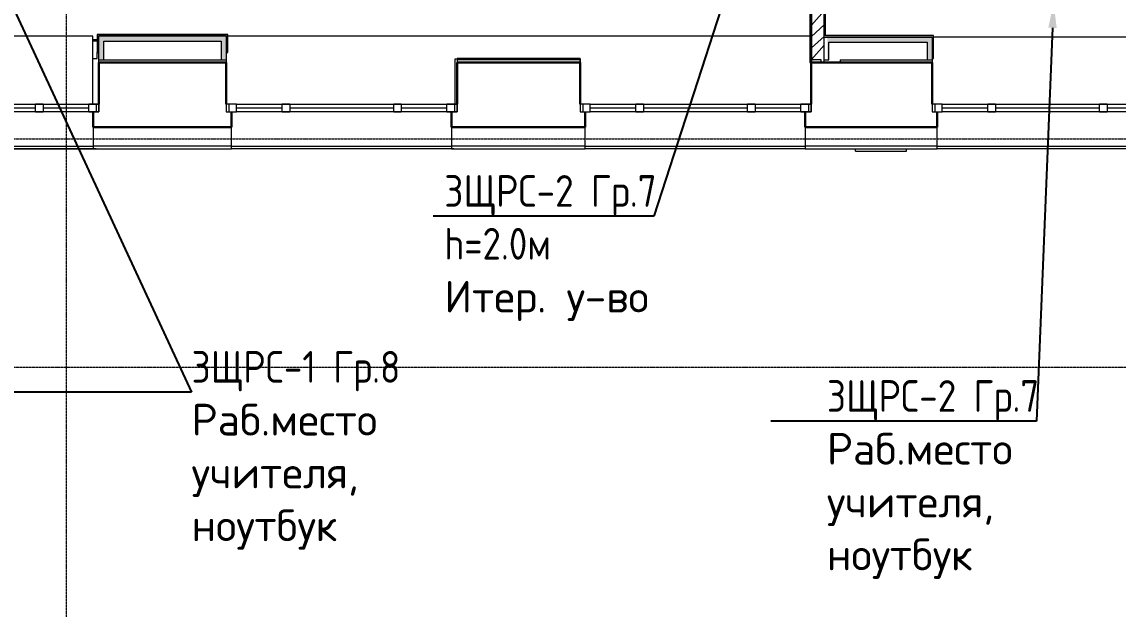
# Model space of a CAD drawing. Header units: millimetres. Extents: x -32 to 417638015, y -35 to 175284279.
# Drawn here: x 417149597 to 417158239, y 175229785 to 175234418 of the extents above; entities that cross this region are included whole.
import ezdxf
from ezdxf import colors
from ezdxf.entities.mleader import LeaderData, LeaderLine
from ezdxf.math import Vec2, Vec3

# ---------------------------------------------------------------- set-up
doc = ezdxf.new("R2010")
doc.units = ezdxf.units.MM
doc.linetypes.add('ADSK_Линия сетки', pattern=[25, 20, -2.5, 0, -2.5])
for name, color, linetype, lineweight in [('_ Окна', 7, 'Continuous', 9), ('Окна', 7, 'Continuous', 9), ('Оси', 253, 'Continuous', 9), ('Перекрытие', 7, 'Continuous', 18), ('Стены внутренние', 7, 'Continuous', 18), ('Стены наружные', 7, 'Continuous', 18), ('Стены несущие', 7, 'Continuous', 30), ('Стены отделка', 7, 'Continuous', 30), ('Стены штриховка', 7, 'Continuous', 9), ('ШТРИХОВКА', 252, 'Continuous', 15)]:
    doc.layers.add(name, color=color, linetype=linetype, lineweight=lineweight)
doc.layers.add('_ЭМ_Надписи', color=7, linetype='Continuous')
doc.styles.add('ЭОМ', font='isocpeur.ttf', dxfattribs={"width": 0.85, "height": 250})

# ---------------------------------------------------------------- blocks, each defined once
blk = doc.blocks.new('План 3 этажа')
at = {"layer": 'Стены внутренние'}
for points in [[(19776.35368869995, 2725.557590795978), (19816.35368869995, 2725.557590795978), (19816.35368869995, 2765.557590795969), (18811.48267625342, 2765.557590795969), (18811.48267625342, 2725.557590795987), (19636.98837945616, 2725.557590795978)], [(18851.48267625342, 2577.133406092909), (18851.48267625342, 2725.557590795987), (18811.48267625342, 2725.557590795987), (18811.48267625342, 2577.133406092909)], [(19816.35368869995, 2577.133406092909), (19816.35368869995, 2725.557590795978), (19776.35368869995, 2725.557590795978), (19776.35368869995, 2577.133406092909), (19801.4807919609, 2577.133406092909)], [(24566.84267625347, 2577.133406092883), (24566.84267625347, 2757.133406092886), (24554.84267625347, 2757.133406092886), (24554.84267625347, 2577.133406092883)], [(25381.34539812565, 2717.133406092912), (25381.34539812565, 2757.133406092886), (24566.84267625347, 2757.133406092886), (24566.84267625347, 2717.133406092912), (25363.98150842905, 2717.133406092912)], [(25381.34539812565, 2577.133406092883), (25381.34539812565, 2717.133406092912), (25341.34539812565, 2717.133406092912), (25341.34539812565, 2577.133406092883), (25363.98150842905, 2577.133406092883)]]:
    blk.add_hatch(color=8, dxfattribs=at).paths.add_polyline_path(points)
at = {"layer": 'Стены штриховка'}
h = blk.add_hatch(dxfattribs=at)
h.set_pattern_fill('ANSI34', color=8, scale=20)
h.set_pattern_definition([(45, (507.3426762534655, 158.9018102923892), (-269.4076836320746, 269.4076836320746), []), (45, (597.1452762534609, 158.9018102923892), (-269.4076836320746, 269.4076836320746), []), (45, (686.9478762534563, 158.9018102923892), (-269.4076836320746, 269.4076836320746), []), (45, (776.7506762534613, 158.9018102923892), (-269.4076836320746, 269.4076836320746), [])])
h.paths.add_polyline_path([(24529.84267625347, 2557.133406092879), (24529.84267625347, 8467.139945119492), (24429.84267625347, 8467.139945119492), (24429.84267625347, 2557.133406092879)])
at = {"layer": '_ Окна', "color": 8}
for p, q in [((18311.48267625337, 2197.133406091935), (17491.48267625337, 2197.133406091938)), ((18731.48267625337, 2197.133406091934), (18371.48267625337, 2197.133406091935)), ((18791.48267625337, 2227.133406091918), (18791.48267625337, 2167.133406091918)), ((19836.3536886999, 2227.133406091909), (19836.3536886999, 2167.13340609191)), ((20256.3536886999, 2197.133406091929), (19896.3536886999, 2197.13340609193)), ((21136.3536886999, 2197.133406091926), (20316.3536886999, 2197.133406091929)), ((21556.3536886999, 2197.133406091925), (21196.3536886999, 2197.133406091926)), ((21616.3536886999, 2227.133406091909), (21616.3536886999, 2167.133406091909)), ((22626.3490508434, 2227.1334060919), (22626.3490508434, 2167.133406091901)), ((23046.3490508434, 2197.13340609192), (22686.3490508434, 2197.133406091921)), ((23926.3490508434, 2197.133406091917), (23106.3490508434, 2197.13340609192)), ((24346.3490508434, 2197.133406091916), (23986.3490508434, 2197.133406091917)), ((24406.3490508434, 2227.1334060919), (24406.3490508434, 2167.1334060919)), ((25401.34539812565, 2227.133406091891), (25401.34539812565, 2167.133406091892)), ((25821.34539812565, 2197.133406091911), (25461.34539812565, 2197.133406091912)), ((26701.34539812565, 2197.133406091908), (25881.34539812565, 2197.133406091911)), ((27121.34539812565, 2197.133406091907), (26761.34539812565, 2197.133406091908))]:
    blk.add_line(p, q, dxfattribs=at)
at = {"layer": '_ Окна', "color": 8, "lineweight": 18}
for p, q in [((18311.48267625337, 2167.133406091918), (18311.48267625337, 2227.133406091918)), ((18311.48267625337, 2227.133406091918), (18371.48267625337, 2227.133406091918)), ((18371.48267625337, 2167.133406091918), (18311.48267625337, 2167.133406091918)), ((18371.48267625337, 2227.133406091918), (18371.48267625337, 2167.133406091918)), ((18731.48267625337, 2167.133406091918), (18731.48267625337, 2227.133406091918)), ((18731.48267625337, 2227.133406091918), (18811.48267625337, 2227.133406091918)), ((18811.48267625337, 2167.133406091918), (18731.48267625337, 2167.133406091918)), ((18811.48267625337, 2227.133406091918), (18811.48267625337, 2167.133406091918)), ((19896.3536886999, 2227.133406091909), (19816.3536886999, 2227.133406091909)), ((19816.3536886999, 2227.133406091909), (19816.3536886999, 2167.13340609191)), ((19816.3536886999, 2167.13340609191), (19896.3536886999, 2167.13340609191)), ((19896.3536886999, 2167.13340609191), (19896.3536886999, 2227.133406091909)), ((20256.3536886999, 2167.133406091909), (20256.3536886999, 2227.133406091909)), ((20256.3536886999, 2227.133406091909), (20316.3536886999, 2227.133406091909)), ((20316.3536886999, 2167.133406091909), (20256.3536886999, 2167.133406091909)), ((20316.3536886999, 2227.133406091909), (20316.3536886999, 2167.133406091909)), ((21136.3536886999, 2167.133406091909), (21136.3536886999, 2227.133406091909)), ((21136.3536886999, 2227.133406091909), (21196.3536886999, 2227.133406091909)), ((21196.3536886999, 2167.133406091909), (21136.3536886999, 2167.133406091909)), ((21196.3536886999, 2227.133406091909), (21196.3536886999, 2167.133406091909)), ((21556.3536886999, 2167.133406091909), (21556.3536886999, 2227.133406091909)), ((21556.3536886999, 2227.133406091909), (21636.3536886999, 2227.133406091909)), ((21636.3536886999, 2167.133406091909), (21556.3536886999, 2167.133406091909)), ((21636.3536886999, 2227.133406091909), (21636.3536886999, 2167.133406091909)), ((22686.3490508434, 2227.1334060919), (22606.3490508434, 2227.1334060919)), ((22606.3490508434, 2227.1334060919), (22606.3490508434, 2167.133406091901)), ((22606.3490508434, 2167.133406091901), (22686.3490508434, 2167.133406091901)), ((22686.3490508434, 2167.133406091901), (22686.3490508434, 2227.1334060919)), ((23046.3490508434, 2167.1334060919), (23046.3490508434, 2227.1334060919)), ((23046.3490508434, 2227.1334060919), (23106.3490508434, 2227.1334060919)), ((23106.3490508434, 2167.1334060919), (23046.3490508434, 2167.1334060919)), ((23106.3490508434, 2227.1334060919), (23106.3490508434, 2167.1334060919)), ((23926.3490508434, 2167.1334060919), (23926.3490508434, 2227.1334060919)), ((23926.3490508434, 2227.1334060919), (23986.3490508434, 2227.1334060919)), ((23986.3490508434, 2167.1334060919), (23926.3490508434, 2167.1334060919)), ((23986.3490508434, 2227.1334060919), (23986.3490508434, 2167.1334060919)), ((24346.3490508434, 2167.1334060919), (24346.3490508434, 2227.1334060919)), ((24346.3490508434, 2227.1334060919), (24426.3490508434, 2227.1334060919)), ((24426.3490508434, 2167.1334060919), (24346.3490508434, 2167.1334060919)), ((24426.3490508434, 2227.1334060919), (24426.3490508434, 2167.1334060919)), ((25461.34539812565, 2227.133406091891), (25381.34539812565, 2227.133406091891)), ((25381.34539812565, 2227.133406091891), (25381.34539812565, 2167.133406091892)), ((25381.34539812565, 2167.133406091892), (25461.34539812565, 2167.133406091892)), ((25461.34539812565, 2167.133406091892), (25461.34539812565, 2227.133406091891)), ((25821.34539812565, 2167.133406091891), (25821.34539812565, 2227.133406091891)), ((25821.34539812565, 2227.133406091891), (25881.34539812565, 2227.133406091891)), ((25881.34539812565, 2167.133406091891), (25821.34539812565, 2167.133406091891)), ((25881.34539812565, 2227.133406091891), (25881.34539812565, 2167.133406091891)), ((26701.34539812565, 2167.133406091891), (26701.34539812565, 2227.133406091891)), ((26701.34539812565, 2227.133406091891), (26761.34539812565, 2227.133406091891)), ((26761.34539812565, 2167.133406091891), (26701.34539812565, 2167.133406091891)), ((26761.34539812565, 2227.133406091891), (26761.34539812565, 2167.133406091891))]:
    blk.add_line(p, q, dxfattribs=at)
at = {"layer": 'Окна', "color": 8}
for p, q in [((17491.48267625337, 2227.133406092014), (18311.48267625337, 2227.133406092011)), ((18311.48267625337, 2167.133406091923), (17491.48267625337, 2167.133406091925)), ((18371.48267625337, 2227.133406091918), (18311.48267625337, 2227.133406091918)), ((18311.48267625337, 2167.133406091918), (18371.48267625337, 2167.133406091918)), ((18371.48267625337, 2227.133406092011), (18731.48267625337, 2227.133406092009)), ((18731.48267625337, 2167.133406091921), (18371.48267625337, 2167.133406091923)), ((18811.48267625337, 2227.133406091918), (18731.48267625337, 2227.133406091918)), ((18731.48267625337, 2167.133406091918), (18811.48267625337, 2167.133406091918)), ((18811.48267625337, 2167.133406091918), (18811.48267625337, 2227.133406091918)), ((19896.3536886999, 2227.133406091909), (19816.3536886999, 2227.133406091909)), ((19816.3536886999, 2227.133406091909), (19816.3536886999, 2167.13340609191)), ((19816.3536886999, 2167.13340609191), (19896.3536886999, 2167.13340609191)), ((19896.3536886999, 2227.133406092006), (20256.3536886999, 2227.133406092004)), ((20256.3536886999, 2167.133406091917), (19896.3536886999, 2167.133406091918)), ((20316.3536886999, 2227.133406091909), (20256.3536886999, 2227.133406091909)), ((20256.3536886999, 2167.133406091909), (20316.3536886999, 2167.133406091909)), ((20316.3536886999, 2227.133406092004), (21136.3536886999, 2227.133406092002)), ((21136.3536886999, 2167.133406091913), (20316.3536886999, 2167.133406091916)), ((21196.3536886999, 2227.133406091909), (21136.3536886999, 2227.133406091909)), ((21136.3536886999, 2167.133406091909), (21196.3536886999, 2167.133406091909)), ((21196.3536886999, 2227.133406092002), (21556.3536886999, 2227.133406092)), ((21556.3536886999, 2167.133406091912), (21196.3536886999, 2167.133406091913)), ((21636.3536886999, 2227.133406091909), (21556.3536886999, 2227.133406091909)), ((21556.3536886999, 2167.133406091909), (21636.3536886999, 2167.133406091909)), ((21636.3536886999, 2167.133406091909), (21636.3536886999, 2227.133406091909)), ((22686.3490508434, 2227.1334060919), (22606.3490508434, 2227.1334060919)), ((22606.3490508434, 2227.1334060919), (22606.3490508434, 2167.133406091901)), ((22606.3490508434, 2167.133406091901), (22686.3490508434, 2167.133406091901)), ((22686.3490508434, 2227.133406091997), (23046.3490508434, 2227.133406091995)), ((23046.3490508434, 2167.133406091908), (22686.3490508434, 2167.133406091908)), ((23106.3490508434, 2227.1334060919), (23046.3490508434, 2227.1334060919)), ((23046.3490508434, 2167.1334060919), (23106.3490508434, 2167.1334060919)), ((23106.3490508434, 2227.133406091995), (23926.3490508434, 2227.133406091993)), ((23926.3490508434, 2167.133406091904), (23106.3490508434, 2167.133406091907)), ((23986.3490508434, 2227.1334060919), (23926.3490508434, 2227.1334060919)), ((23926.3490508434, 2167.1334060919), (23986.3490508434, 2167.1334060919)), ((23986.3490508434, 2227.133406091993), (24346.3490508434, 2227.133406091991)), ((24346.3490508434, 2167.133406091903), (23986.3490508434, 2167.133406091904)), ((24426.3490508434, 2227.1334060919), (24346.3490508434, 2227.1334060919)), ((24346.3490508434, 2167.1334060919), (24426.3490508434, 2167.1334060919)), ((24426.3490508434, 2167.1334060919), (24426.3490508434, 2227.1334060919)), ((25461.34539812565, 2227.133406091891), (25381.34539812565, 2227.133406091891)), ((25381.34539812565, 2227.133406091891), (25381.34539812565, 2167.133406091892)), ((25381.34539812565, 2167.133406091892), (25461.34539812565, 2167.133406091892)), ((25461.34539812565, 2227.133406091988), (25821.34539812565, 2227.133406091986)), ((25821.34539812565, 2167.133406091898), (25461.34539812565, 2167.133406091899)), ((25881.34539812565, 2227.133406091891), (25821.34539812565, 2227.133406091891)), ((25821.34539812565, 2167.133406091891), (25881.34539812565, 2167.133406091891)), ((25881.34539812565, 2227.133406091986), (26701.34539812565, 2227.133406091983)), ((26701.34539812565, 2167.133406091895), (25881.34539812565, 2167.133406091898)), ((26761.34539812565, 2227.133406091891), (26701.34539812565, 2227.133406091891)), ((26701.34539812565, 2167.133406091891), (26761.34539812565, 2167.133406091891)), ((26761.34539812565, 2227.133406091983), (27121.34539812565, 2227.133406091982)), ((27121.34539812565, 2167.133406091894), (26761.34539812565, 2167.133406091895))]:
    blk.add_line(p, q, dxfattribs=at)
at = {"layer": 'Оси', "color": 8, "linetype": 'ADSK_Линия сетки'}
for p, q in [((18556.9080292919, -3523.687778418635), (18556.90802929195, 13975.18580564312)), ((-10051.7742391639, 1953.901810291999), (51155.43598741665, 1953.901810291802)), ((-10051.7742391639, 153.9018102919972), (51155.4359874166, 153.9018102917989))]:
    blk.add_line(p, q, dxfattribs=at)
at = {"layer": 'Перекрытие', "color": 8}
for p, q in [((18763.92468615877, 2765.557590795986), (16178.34267625347, 2765.557590796019)), ((18763.92468615877, 2227.133406091912), (18763.92468615877, 2765.557590795986)), ((24417.84267625347, 2765.557590795969), (19828.35368869989, 2765.557590795972)), ((30051.4797285102, 2757.133406092867), (25393.34539812565, 2757.133406092912)), ((21621.4807919609, 2227.1334060919), (21621.4807919609, 2585.557590795884)), ((21621.4807919609, 2585.557590795884), (21636.35368869989, 2585.557590795884)), ((22606.48439088493, 2585.557590795873), (22606.48439088493, 2227.03190106077))]:
    blk.add_line(p, q, dxfattribs=at)
at = {"layer": 'Стены внутренние', "color": 8}
for p, q in [((18763.92468615877, 2737.911745400492), (18799.48267625336, 2737.911745400492)), ((18799.48267625336, 2725.911745400492), (18763.92468615877, 2725.911745400492))]:
    blk.add_line(p, q, dxfattribs=at)
at = {"layer": 'Стены наружные', "color": 8}
for p, q in [((18799.48267625336, 2589.133406092902), (18799.48267625336, 2637.133406092901)), ((18763.92468615877, 2589.133406092902), (18799.48267625336, 2589.133406092902)), ((17031.48267625336, 1897.133406092908), (18766.48267625336, 1897.133406092901)), ((17031.48267625336, 1877.133406092908), (18766.48267625336, 1877.133406092905)), ((18790.48267625336, 1876.133406092905), (17036.35232643492, 1876.133406092911)), ((18790.48267625336, 1876.133406092905), (18790.48267625336, 1877.133406092905)), ((19856.35368869989, 1897.133406092898), (21591.35368869989, 1897.133406092893)), ((21591.35368869989, 1877.133406092892), (19856.35368869989, 1877.133406092898)), ((19856.35368869989, 1877.133406092902), (19856.35368869989, 1876.133406092902)), ((21611.48386506987, 1876.133406092896), (19856.35368869989, 1876.133406092902)), ((21611.48386506987, 1876.133406092896), (21611.48386506987, 1877.133406092896)), ((22646.34905084339, 1897.133406092889), (24381.34905084339, 1897.133406092884)), ((24381.34905084339, 1877.133406092884), (22646.34905084339, 1877.133406092889)), ((22646.34905084339, 1877.133406092892), (22646.34905084339, 1876.133406092892)), ((24381.34905084333, 1876.133406092887), (22646.34905084339, 1876.133406092892)), ((24381.34905084333, 1876.133406092887), (24381.34905084333, 1877.133406092887)), ((25421.34539812565, 1897.13340609288), (27156.34539812565, 1897.133406092875)), ((27156.34539812565, 1877.133406092875), (25421.34539812565, 1877.13340609288)), ((25421.34539812565, 1877.133406092884), (25421.34539812565, 1876.133406092884)), ((27156.34539812559, 1876.133406092878), (25421.34539812565, 1876.133406092884))]:
    blk.add_line(p, q, dxfattribs=at)
at = {"layer": 'Стены несущие', "color": 8}
for p, q in [((18811.48267625336, 2557.133406092901), (18811.48267625336, 2227.13340609191)), ((19816.35368869989, 2557.133406092898), (18811.48267625336, 2557.133406092901)), ((19816.35368869989, 2227.133406091914), (19816.35368869989, 2557.133406092898)), ((21636.35368869989, 2557.133406092892), (21636.35368869989, 2227.1334060919)), ((22606.34905084339, 2557.133406092889), (21636.35368869989, 2557.133406092892)), ((22606.34905084339, 2227.133406091905), (22606.34905084339, 2557.133406092889)), ((24426.34905084339, 2557.133406092884), (24426.34905084339, 2227.133406091892)), ((24426.34905084339, 2557.133406092884), (25381.34539812565, 2557.133406092881)), ((25381.34539812565, 2227.133406091897), (25381.34539812565, 2557.13340609288)), ((18766.48267625336, 2167.133406091923), (18766.48267625336, 2047.133406092902)), ((19856.35368869989, 2047.133406092898), (19856.35368869989, 2167.133406091919)), ((21591.35368869989, 2167.133406091913), (21591.35368869989, 2047.133406092893)), ((22646.34905084339, 2047.133406092889), (22646.34905084339, 2167.13340609191)), ((24381.34905084339, 2167.133406091904), (24381.34905084339, 2047.133406092884)), ((25421.34539812565, 2047.13340609288), (25421.34539812565, 2167.133406091902)), ((19856.35368869989, 2047.133406092898), (18766.48267625336, 2047.133406092901)), ((22646.34905084339, 2047.133406092889), (21591.35368869989, 2047.133406092892)), ((25421.34539812565, 2047.13340609288), (24381.34905084339, 2047.133406092884))]:
    blk.add_line(p, q, dxfattribs=at)
at = {"layer": 'Стены отделка', "color": 8, "lineweight": 9}
for p, q in [((24417.84267625347, 8457.139945119481), (24417.84267625347, 2557.133406092883)), ((24429.84267625347, 8467.139945119477), (24429.84267625347, 2557.133406092883)), ((24529.84267625347, 2557.133406092883), (24529.84267625347, 8467.139945119477)), ((24541.84267625347, 2769.133406092918), (24541.84267625347, 8032.544138378135)), ((18799.48267625336, 2775.557590795984), (18799.48267625336, 2637.133406092901)), ((19826.35368869989, 2777.557590795979), (18801.48267625336, 2777.557590795984)), ((19816.35368869989, 2765.557590795978), (18811.48267625336, 2765.557590795984)), ((18811.48267625336, 2557.133406092901), (18811.48267625336, 2765.557590795984)), ((19816.35368869989, 2765.557590795979), (19816.35368869989, 2557.133406092898)), ((19828.35368869989, 2637.133406092898), (19828.35368869989, 2775.557590795978)), ((25391.34539812565, 2769.133406092914), (24541.84267625347, 2769.133406092916)), ((25393.34539812565, 2589.133406092881), (25393.34539812565, 2767.133406092914)), ((18851.48267625336, 2725.557590795983), (19776.35368869989, 2725.557590795978)), ((18851.48267625336, 2577.133406092901), (18851.48267625336, 2725.557590795984)), ((19776.35368869989, 2725.557590795978), (19776.35368869989, 2577.133406092898)), ((24526.84267625347, 2757.133406092918), (24526.84267625347, 2577.133406092883)), ((24526.84267625347, 2757.133406092918), (25381.34539812565, 2757.133406092914)), ((24566.84267625347, 2717.133406092917), (25341.34539812565, 2717.133406092913)), ((24566.84267625347, 2577.133406092883), (24566.84267625347, 2717.133406092917)), ((25341.34539812565, 2717.133406092914), (25341.34539812565, 2577.13340609288)), ((25381.34539812565, 2757.133406092914), (25381.34539812565, 2557.133406092881)), ((18799.48267625336, 2637.133406092901), (18811.48267625336, 2637.133406092901)), ((19816.35368869989, 2637.133406092898), (19828.35368869989, 2637.133406092898)), ((18811.48267625336, 2577.133406092901), (18851.48267625336, 2577.133406092901)), ((18851.48267625336, 2577.133406092901), (19816.35368869989, 2577.133406092898)), ((21636.35368869989, 2589.133406092892), (21636.35368869989, 2557.133406092892)), ((22606.34905084339, 2589.13340609289), (21636.35368869989, 2589.133406092892)), ((22606.34905084339, 2557.13340609289), (22606.34905084339, 2589.13340609289)), ((24417.84267625347, 2557.133406092884), (24426.34905084339, 2557.133406092884)), ((24507.34267625347, 2577.133406092883), (24426.34905084339, 2577.133406092884)), ((24426.34905084339, 2577.133406092884), (24426.34905084339, 2557.133406092884)), ((24507.34267625347, 2557.133406092883), (24507.34267625347, 2577.133406092883)), ((24526.84267625347, 2577.133406092883), (24566.84267625347, 2577.133406092883)), ((24657.34267625347, 2577.133406092883), (24657.34267625347, 2557.133406092883)), ((24657.34267625347, 2577.133406092883), (25381.34539812565, 2577.13340609288)), ((25381.34539812565, 2589.133406092881), (25393.34539812565, 2589.133406092881)), ((18766.48267625336, 2047.133406092901), (18766.48267625336, 1877.133406092902)), ((19856.35368869989, 2047.133406092898), (19856.35368869989, 2047.133406092898)), ((19856.35368869989, 1877.133406092898), (19856.35368869989, 2047.133406092898)), ((21591.35368869989, 2047.133406092892), (21591.35368869989, 1877.133406092892)), ((22646.34905084339, 1877.133406092889), (22646.34905084339, 2047.133406092888)), ((24381.34905084339, 2047.133406092883), (24381.34905084333, 1877.133406092887)), ((25421.34539812565, 1877.133406092884), (25421.34539812565, 2047.13340609288)), ((19856.35368869989, 1897.133406092898), (18766.48267625336, 1897.133406092902)), ((18766.48267625336, 1877.133406092902), (19856.35368869989, 1877.133406092898)), ((22646.34905084339, 1897.133406092888), (21591.35368869989, 1897.133406092893)), ((21591.35368869989, 1877.133406092892), (22646.34905084339, 1877.133406092889)), ((25421.34539812565, 1897.13340609288), (24381.34905084339, 1897.133406092884)), ((24381.34905084339, 1877.133406092884), (25421.34539812565, 1877.13340609288)), ((24381.34905084339, 1876.133406092856), (24778.19977312209, 1876.133406092855)), ((24778.19977312209, 1857.133406092855), (24778.19977312209, 1877.133406092855)), ((24778.19977312209, 1857.133406092855), (25178.19977312209, 1857.133406092854)), ((25178.19977312209, 1857.133406092854), (25178.19977312209, 1876.133406092854)), ((25178.19977312209, 1876.133406092854), (25421.34539812565, 1876.133406092853))]:
    blk.add_line(p, q, dxfattribs=at)
at = {"layer": 'Стены штриховка', "color": 8}
for p, q in [((24419.84267625347, 8447.139945119481), (24419.8426762537, 2557.133406092883)), ((24539.84267625347, 2767.133406092918), (24539.84267625347, 8038.544138378134)), ((18801.48267625336, 2777.557590795984), (18799.48267625336, 2777.557590795984)), ((18799.48267625336, 2777.557590795984), (18799.48267625336, 2775.557590795984)), ((19828.35368869989, 2775.557590795978), (18799.48267625336, 2775.557590795984)), ((18801.48267625336, 2777.557590795984), (18801.48267625336, 2637.133406092901)), ((19826.35368869989, 2637.133406092898), (19826.35368869989, 2777.55759079598)), ((19828.35368869989, 2777.557590795979), (19826.35368869989, 2777.557590795979)), ((19828.35368869989, 2775.557590795978), (19828.35368869989, 2777.557590795979)), ((25393.34539812565, 2767.133406092914), (24539.84267625347, 2767.133406092918)), ((25391.34539812565, 2589.133406092881), (25391.34539812565, 2769.133406092914)), ((25393.34539812565, 2769.133406092914), (25391.34539812565, 2769.133406092914)), ((25393.34539812565, 2767.133406092914), (25393.34539812565, 2769.133406092914)), ((22606.34905084339, 2587.133406092889), (21636.35368869989, 2587.133406092892)), ((22606.34905084339, 2577.13340609289), (21636.35368869989, 2577.133406092892))]:
    blk.add_line(p, q, dxfattribs=at)

msp = doc.modelspace()

# ---------------------------------------------------------------- block references
at = {"layer": 'ШТРИХОВКА'}
msp.add_blockref('План 3 этажа', (417131391.5839376, 175231540.6631508), dxfattribs=at)

# ---------------------------------------------------------------- leaders
at = {"layer": '_ЭМ_Надписи', "color": 7, "ltscale": 5}
ml = msp.add_multileader_mtext('Standard', dxfattribs=at)
ml.set_content('{\\fGOST Common|b0|i0|c204|p34;\\W0.9;\\C256;3ЩРС-2\\fISOCPEUR|b0|i0|c204|p34;\\W0.85; Гр.7\\Ph=2.0м\\P\\W1;\\C0;Итер. у-во}', color=1, style='ЭОМ')
ml.set_leader_properties()
ml.build(insert=Vec2(0, 0))
ml.multileader.update_dxf_attribs({"text_left_attachment_type": 6, "text_right_attachment_type": 6, "dogleg_length": 0, "arrow_head_size": 200})
ctx = ml.context
ctx.base_point, ctx.char_height, ctx.arrow_head_size, ctx.landing_gap_size, ctx.plane_origin = Vec3(417152926.8319181, 175232884.3939501), 250, 200, 0, Vec3(417144761.1658435, 175244329.1882364)
ctx.left_attachment, ctx.right_attachment = 6, 6
notes = []
notes.append((ctx, [(1, (1, 1, 0), (417154578.0819181, 175232884.3939501), (-1, 0), 0, [(0, [(417155946.4266139, 175237112.8968484)], 0, [])])]))
ctx.mtext.insert, ctx.mtext.width, ctx.mtext.defined_height, ctx.mtext.flow_direction = Vec3(417152926.8319181, 175233209.3939501), 2879.262652535923, 1412.549695420081, 5
ml = msp.add_multileader_mtext('Standard', dxfattribs=at)
ml.set_content('{\\fGOST Common|b0|i0|c0|p34;\\W0.9;\\C256;3\\fGOST Common|b0|i0|c204|p34;ЩРС\\fGOST Common|b0|i0|c0|p34;-\\fGOST Common|b0|i0|c204|p34;1\\fISOCPEUR|b0|i0|c204|p34;\\W0.85; Гр.8\\P\\W1;\\C0;Раб.место учителя, ноутбук}', color=1, style='ЭОМ')
ml.set_leader_properties()
ml.build(insert=Vec2(0, 0))
ml.multileader.update_dxf_attribs({"text_left_attachment_type": 6, "text_right_attachment_type": 6, "dogleg_length": 0, "arrow_head_size": 200})
ctx = ml.context
ctx.base_point, ctx.char_height, ctx.arrow_head_size, ctx.landing_gap_size, ctx.plane_origin = Vec3(417150934.1977139, 175231496.4894303, -64.26463315267222), 250, 200, 0, Vec3(417126740.6494262, 175243782.0680787, -64.26463315267222)
ctx.left_attachment, ctx.right_attachment = 6, 6
notes.append((ctx, [(0, (1, 1, 0), (417150934.1977139, 175231496.4894303, -64.26463315267222), (1, 0), 0, [(0, [(417149234.425579, 175235166.1452561, -64.26463315267222)], 0, [])])]))
ctx.mtext.insert, ctx.mtext.width, ctx.mtext.defined_height, ctx.mtext.flow_direction = Vec3(417150934.1977139, 175231821.4894303, -64.26463315267222), 2073.809115969734, 545.6159617257083, 5
ml = msp.add_multileader_mtext('Standard', dxfattribs=at)
ml.set_content('{\\fGOST Common|b0|i0|c0|p34;\\W0.9;\\C256;3\\fGOST Common|b0|i0|c204|p34;ЩРС\\fGOST Common|b0|i0|c0|p34;-2\\fISOCPEUR|b0|i0|c204|p34;\\W0.85; Гр.7\\P\\W1;\\C0;Раб.место учителя, ноутбук}', color=1, style='ЭОМ')
ml.set_leader_properties()
ml.build(insert=Vec2(0, 0))
ml.multileader.update_dxf_attribs({"text_left_attachment_type": 6, "text_right_attachment_type": 6, "dogleg_length": 0, "arrow_head_size": 200})
ctx = ml.context
ctx.base_point, ctx.char_height, ctx.arrow_head_size, ctx.landing_gap_size, ctx.plane_origin = Vec3(417155943.3653511, 175231266.7503244, -64.26463315267222), 250, 200, 0, Vec3(417135127.9986448, 175243291.6889212, -64.26463315267222)
ctx.left_attachment, ctx.right_attachment = 6, 6
notes.append((ctx, [(1, (1, 1, 0), (417157594.6153511, 175231266.7503244, -64.26463315267222), (-1, 0), 0, [(0, [(417157730.4347892, 175234571.3274419, -64.26463315267222)], 0, [])])]))
ctx.mtext.insert, ctx.mtext.width, ctx.mtext.defined_height, ctx.mtext.flow_direction = Vec3(417155943.3653511, 175231591.7503244, -64.26463315267222), 2073.809115969734, 545.6159617257083, 5
for ctx, leaders in notes:
    for number, flags, end, landing, length, lines in leaders:
        leader = LeaderData()
        leader.index, (leader.has_last_leader_line, leader.has_dogleg_vector, leader.attachment_direction) = number, flags
        leader.last_leader_point, leader.dogleg_vector, leader.dogleg_length = Vec3(end), Vec3(landing), length
        for number, points, colour, breaks in lines:
            line = LeaderLine()
            line.index, line.vertices, line.color, line.breaks = number, Vec3.list(points), colors.encode_raw_color(colour), breaks
            leader.lines.append(line)
        ctx.leaders.append(leader)

doc.saveas('drawing.dxf')
